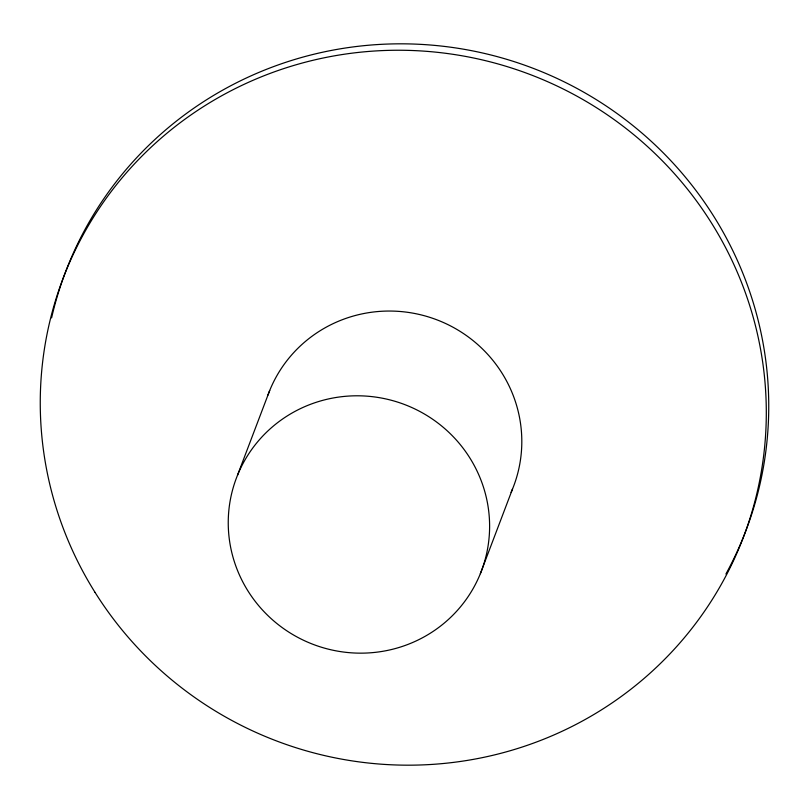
<?xml version="1.0" encoding="UTF-8"?>
<svg xmlns="http://www.w3.org/2000/svg" width="809" height="809" viewBox="0 0 809 809"><rect width="100%" height="100%" fill="white"/><g stroke="black" fill="none" stroke-linecap="round" stroke-linejoin="round"><path stroke-width="1.21" d="M237.502 475.237L269.7 390.494M480.344 573.712A131.028 128.348 20.8 0 0 340.083 396.895A131.028 128.348 20.8 0 0 256.352 602.826A131.028 128.348 20.8 0 0 480.344 573.712L512.532 488.97M267.931 395.105A131.028 128.348 20.8 0 1 438.872 320.597A131.028 128.348 20.8 0 1 511.096 492.378M51.594 317.856A363.959 356.526 20.8 0 1 532.332 68.007A363.959 356.526 20.8 0 1 725.916 574.036M95.037 592.37A363.959 356.526 20.8 0 0 723.479 580.457A363.959 356.526 20.8 0 0 391.323 50.31A363.959 356.526 20.8 0 0 95.037 592.37"/></g></svg>
